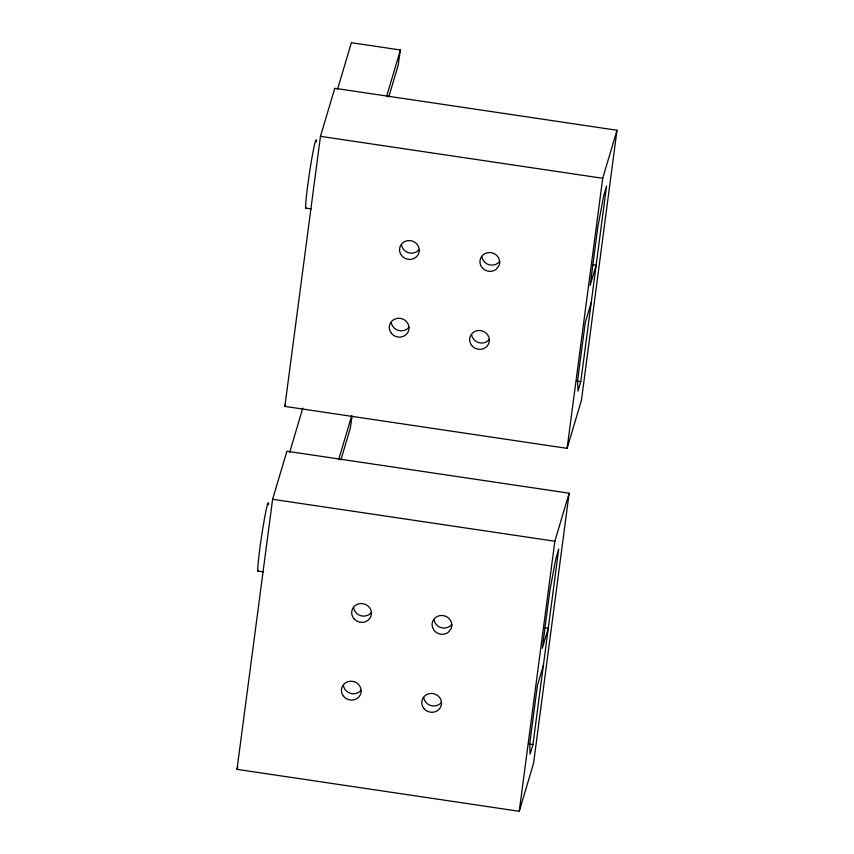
<?xml version="1.0" encoding="UTF-8"?>
<svg xmlns="http://www.w3.org/2000/svg" width="854" height="854" viewBox="0 0 854 854"><rect width="100%" height="100%" fill="white"/><g stroke="black" fill="none" stroke-linecap="round" stroke-linejoin="round"><path stroke-width="1.28" d="M237.006 769.347L272.607 499.291L286.912 451.243L569.138 493.196L533.569 763.262L519.253 811.3L237.006 769.347L237.754 766.828M284.862 406.397L320.463 136.341L334.768 88.293L616.994 130.246L581.425 400.312L567.109 448.35L284.862 406.397L285.61 403.867M519.253 811.3L554.865 541.233L569.138 493.196M567.109 448.35L602.721 178.283L616.994 130.246M543.379 665.405L537.39 685.548L529.704 743.898L530.131 754.082L532.949 744.571L558.708 549.005L555.879 558.516L549.965 589.943L542.301 648.303L548.279 628.16L544.5 627.594M591.235 302.455L585.246 322.598L577.56 380.948L577.987 391.132L580.805 381.61L606.564 186.044L603.735 195.566L597.821 226.993L590.157 285.343L596.135 265.21L592.356 264.644M337.522 89.371L351.389 42.7L400.398 49.98L398.145 65.331L388.751 96.95M351.976 416.773L350.289 428.281L340.895 459.9M386.531 96.662L400.398 49.98M289.666 452.332L302.775 408.169M338.675 459.612L351.795 415.46M499.718 261.388L497.967 263.139A9.917 9.383 16.5 0 1 481.923 257.001M451.862 624.338L450.111 626.089A9.917 9.383 16.5 0 1 434.067 619.951M320.463 136.341L602.721 178.283M305.796 208.13L311.027 208.91M577.026 381.055L580.805 381.61M272.607 499.291L554.865 541.233M257.94 571.091L263.171 571.86M529.17 744.005L532.949 744.571M306.287 207.853A34.726 1.676 -81.5 0 1 309.853 170.544A34.726 1.676 -81.5 0 1 316.396 141.828M408.895 327.328A9.917 9.383 16.5 0 1 398.53 330.455A9.917 9.383 16.5 0 1 391.239 322.417M489.235 339.54A9.917 9.383 16.5 0 1 478.87 342.667A9.917 9.383 16.5 0 1 471.579 334.629M419.133 249.678A9.917 9.383 16.5 0 1 408.756 252.795A9.917 9.383 16.5 0 1 401.476 244.756M258.431 570.803A34.726 1.676 -81.5 0 1 261.997 533.494A34.726 1.676 -81.5 0 1 268.54 504.778M361.039 690.278A9.917 9.383 16.5 0 1 350.674 693.405A9.917 9.383 16.5 0 1 343.383 685.367M441.379 702.49A9.917 9.383 16.5 0 1 431.014 705.617A9.917 9.383 16.5 0 1 423.723 697.579M371.276 612.628A9.917 9.383 16.5 0 1 360.9 615.745A9.917 9.383 16.5 0 1 353.609 607.706M451.787 626.067L451.211 628.448L448.254 632.344A9.917 9.383 16.5 0 1 435.23 631.608A9.917 9.383 16.5 0 1 433.896 619.214L435.647 617.463A9.917 9.383 16.5 0 1 446.567 616.705A9.917 9.383 16.5 0 1 451.787 626.067M499.643 263.117L499.067 265.498L496.11 269.384A9.917 9.383 16.5 0 1 483.086 268.658A9.917 9.383 16.5 0 1 481.752 256.264L483.503 254.513A9.917 9.383 16.5 0 1 494.423 253.755A9.917 9.383 16.5 0 1 499.643 263.117M471.696 345.464A9.917 9.383 16.5 0 0 488.648 343.724A9.917 9.383 16.5 0 0 478.144 330.541A9.917 9.383 16.5 0 0 471.696 345.464M391.356 333.252A9.917 9.383 16.5 0 0 408.308 331.523A9.917 9.383 16.5 0 0 397.804 318.328A9.917 9.383 16.5 0 0 391.356 333.252M401.604 255.549A9.917 9.383 16.5 0 0 418.556 253.809A9.917 9.383 16.5 0 0 408.052 240.625A9.917 9.383 16.5 0 0 401.604 255.549M423.84 708.414A9.917 9.383 16.5 0 0 440.792 706.674A9.917 9.383 16.5 0 0 430.288 693.491A9.917 9.383 16.5 0 0 423.84 708.414M343.5 696.202A9.917 9.383 16.5 0 0 360.452 694.473A9.917 9.383 16.5 0 0 349.948 681.279A9.917 9.383 16.5 0 0 343.5 696.202M353.748 618.499A9.917 9.383 16.5 0 0 370.7 616.759A9.917 9.383 16.5 0 0 360.196 603.575A9.917 9.383 16.5 0 0 353.748 618.499"/></g></svg>
